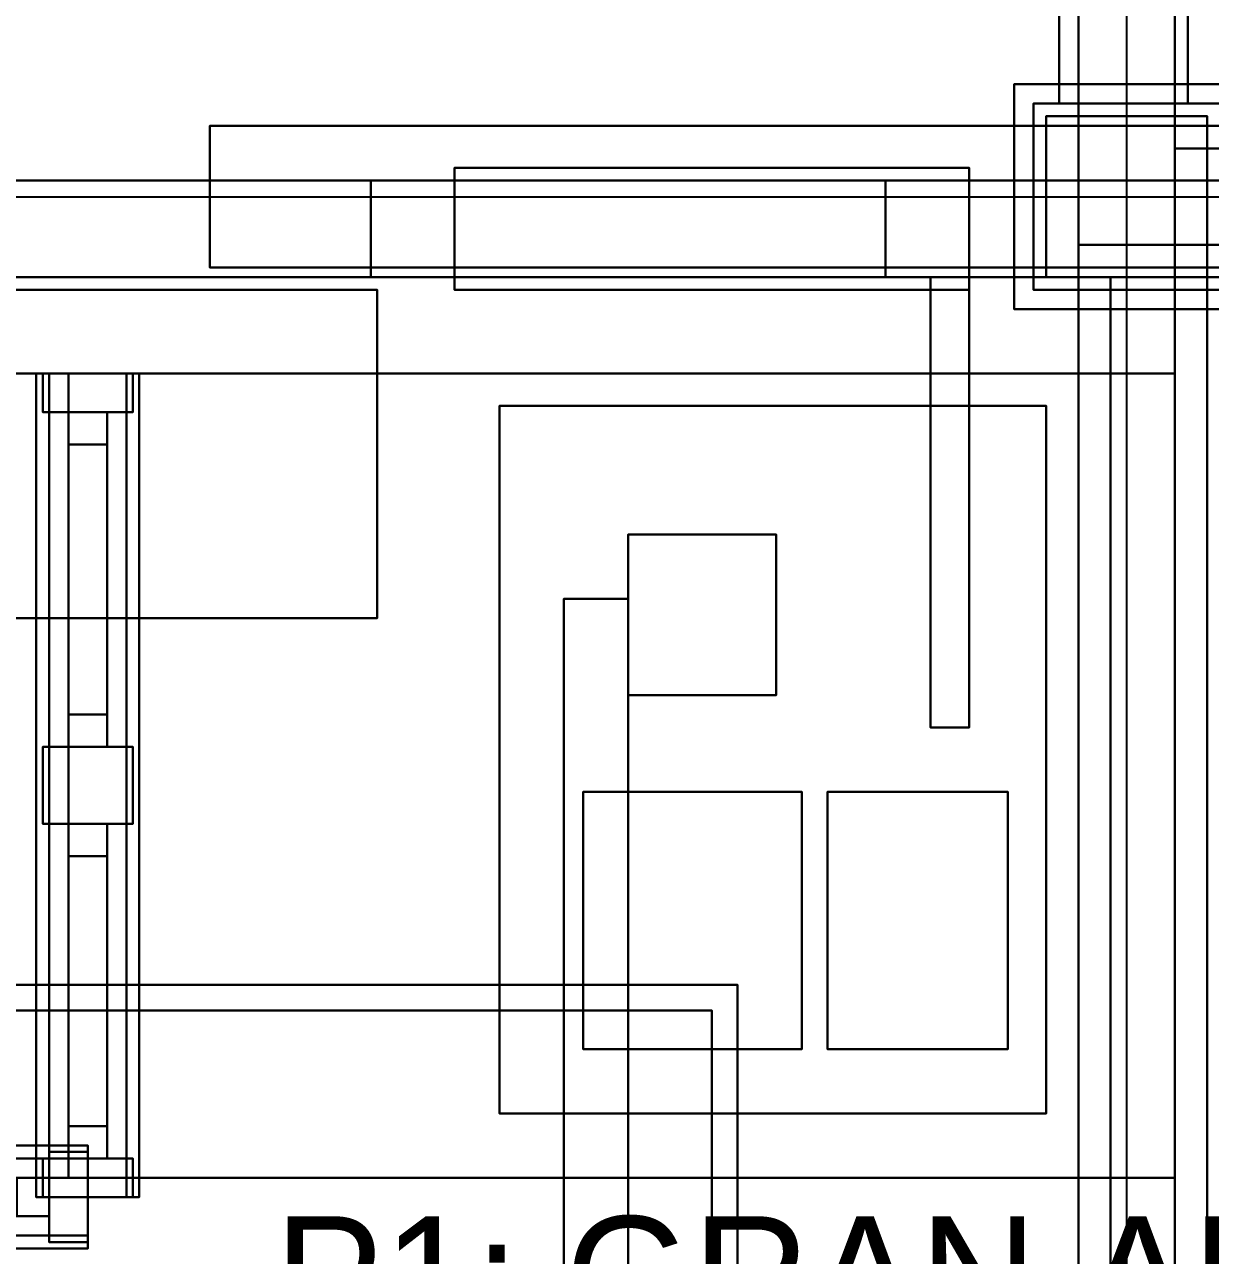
# Model space of a CAD drawing. Header units: metres. Extents: x -0.6 to 96.4, y -1.3 to 40.2.
# Drawn here: x 1.112 to 2.955, y 4.929 to 6.843 of the extents above; entities that cross this region are included whole.
import ezdxf

# ---------------------------------------------------------------- set-up
doc = ezdxf.new("R2010")
doc.units = ezdxf.units.M
for name, color, linetype in [('BUHARDILLA_TECNICA_3D', 34, 'CONTINUOUS'), ('COLUMNAS_3D', 1, 'CONTINUOUS'), ('CUBIERTA_CHALET_3D', 9, 'CONTINUOUS'), ('EJES_ESTRUCTURALES', 1, 'CONTINUOUS'), ('EQUIPO_HIDRONEUMATICO_3D', 5, 'CONTINUOUS'), ('LOSA_PISO_3D', 8, 'CONTINUOUS'), ('MUROS_INTERIORES_3D', 7, 'CONTINUOUS'), ('P2_BALCON_MADERA_3D', 30, 'CONTINUOUS'), ('P2_CARPINTERIA_RUSTICA_3D', 34, 'CONTINUOUS'), ('P2_COLUMNAS_3D', 1, 'CONTINUOUS'), ('P2_LOSA_PISO_3D', 8, 'CONTINUOUS'), ('P2_LOSA_TANQUE_3D', 8, 'CONTINUOUS'), ('P2_MUROS_MADERA_INT_3D', 6, 'CONTINUOUS'), ('P2_TIMBER_FRAME_3D', 34, 'CONTINUOUS'), ('ROTULOS_TEXTO', 2, 'CONTINUOUS'), ('SOTANO_COLUMNAS_3D', 1, 'CONTINUOUS'), ('SOTANO_LOSA_3D', 8, 'CONTINUOUS'), ('SOTANO_MOBILIARIO_3D', 30, 'CONTINUOUS'), ('SOTANO_MUROS_INT_3D', 4, 'CONTINUOUS'), ('SOTANO_PIEDRA_MADERA_3D', 34, 'CONTINUOUS')]:
    doc.layers.add(name, color=color, linetype=linetype)

msp = doc.modelspace()

# ---------------------------------------------------------------- linework, layer by layer
at = {"layer": 'BUHARDILLA_TECNICA_3D', "color": 34}
for points in [[(2.75, 3, 5.68), (2.9, 3, 5.68), (2.9, 7.4, 5.68), (2.75, 7.4, 5.68)], [(2.75, 3, 7.9125), (2.9, 3, 7.935), (2.9, 7.4, 7.935), (2.75, 7.4, 7.9125)], [(2.75, 3, 5.68), (2.75, 7.4, 5.68), (2.75, 7.4, 7.9125), (2.75, 3, 7.9125)], [(2.9, 3, 5.68), (2.9, 7.4, 5.68), (2.9, 7.4, 7.935), (2.9, 3, 7.935)]]:
    msp.add_3dface(points, dxfattribs=at)
at = {"layer": 'COLUMNAS_3D', "color": 1}
for points in [[(2.7, 6.45), (2.95, 6.45), (2.95, 6.7), (2.7, 6.7)], [(2.7, 6.45, 2.85), (2.95, 6.45, 2.85), (2.95, 6.7, 2.85), (2.7, 6.7, 2.85)], [(2.7, 6.7), (2.95, 6.7), (2.95, 6.7, 2.85), (2.7, 6.7, 2.85)], [(2.7, 6.45), (2.7, 6.7), (2.7, 6.7, 2.85), (2.7, 6.45, 2.85)], [(2.95, 6.45), (2.95, 6.7), (2.95, 6.7, 2.85), (2.95, 6.45, 2.85)], [(2.7, 6.45), (2.95, 6.45), (2.95, 6.45, 2.85), (2.7, 6.45, 2.85)]]:
    msp.add_3dface(points, dxfattribs=at)
at = {"layer": 'CUBIERTA_CHALET_3D', "color": 9}
for points in [[(0.4, 2, 7.56), (3.8562, 2, 8.0784), (3.8562, 7.45, 8.0784), (0.4, 7.45, 7.56)], [(0.4, 2, 7.72), (3.8562, 2, 8.2384), (3.8562, 7.45, 8.2384), (0.4, 7.45, 7.72)]]:
    msp.add_3dface(points, dxfattribs=at)
at = {"layer": 'EJES_ESTRUCTURALES', "color": 1}
for p, q in [((2.825, 1.8), (2.825, 25.51)), ((-0.6, 6.575), (10.4, 6.575))]:
    msp.add_line(p, q, dxfattribs=at)
at = {"layer": 'EQUIPO_HIDRONEUMATICO_3D', "color": 4}
for points in [[(2.05, 5.8, 5.78), (2.28, 5.8, 5.78), (2.28, 6.05, 5.78), (2.05, 6.05, 5.78)], [(2.05, 5.8, 6.23), (2.28, 5.8, 6.23), (2.28, 6.05, 6.23), (2.05, 6.05, 6.23)], [(2.05, 6.05, 5.78), (2.28, 6.05, 5.78), (2.28, 6.05, 6.23), (2.05, 6.05, 6.23)], [(2.05, 5.8, 5.78), (2.05, 6.05, 5.78), (2.05, 6.05, 6.23), (2.05, 5.8, 6.23)], [(2.28, 5.8, 5.78), (2.28, 6.05, 5.78), (2.28, 6.05, 6.23), (2.28, 5.8, 6.23)], [(2.05, 5.8, 5.78), (2.28, 5.8, 5.78), (2.28, 5.8, 6.23), (2.05, 5.8, 6.23)]]:
    msp.add_3dface(points, dxfattribs=at)
at = {"layer": 'EQUIPO_HIDRONEUMATICO_3D', "color": 8}
for points in [[(1.95, 4.65, 5.9), (2.05, 4.65, 5.9), (2.05, 5.95, 5.9), (1.95, 5.95, 5.9)], [(1.95, 4.65, 5.96), (2.05, 4.65, 5.96), (2.05, 5.95, 5.96), (1.95, 5.95, 5.96)], [(1.95, 5.95, 5.9), (2.05, 5.95, 5.9), (2.05, 5.95, 5.96), (1.95, 5.95, 5.96)], [(1.95, 4.65, 5.9), (1.95, 5.95, 5.9), (1.95, 5.95, 5.96), (1.95, 4.65, 5.96)], [(2.05, 4.65, 5.9), (2.05, 5.95, 5.9), (2.05, 5.95, 5.96), (2.05, 4.65, 5.96)]]:
    msp.add_3dface(points, dxfattribs=at)
at = {"layer": 'EQUIPO_HIDRONEUMATICO_3D', "color": 5}
for points in [[(1.98, 5.25, 5.78), (2.32, 5.25, 5.78), (2.32, 5.65, 5.78), (1.98, 5.65, 5.78)], [(1.98, 5.25, 6.1), (2.32, 5.25, 6.1), (2.32, 5.65, 6.1), (1.98, 5.65, 6.1)], [(1.98, 5.65, 5.78), (2.32, 5.65, 5.78), (2.32, 5.65, 6.1), (1.98, 5.65, 6.1)], [(1.98, 5.25, 5.78), (1.98, 5.65, 5.78), (1.98, 5.65, 6.1), (1.98, 5.25, 6.1)], [(2.32, 5.25, 5.78), (2.32, 5.65, 5.78), (2.32, 5.65, 6.1), (2.32, 5.25, 6.1)], [(1.98, 5.25, 5.78), (2.32, 5.25, 5.78), (2.32, 5.25, 6.1), (1.98, 5.25, 6.1)]]:
    msp.add_3dface(points, dxfattribs=at)
at = {"layer": 'EQUIPO_HIDRONEUMATICO_3D', "color": 1}
for points in [[(2.36, 5.25, 5.78), (2.64, 5.25, 5.78), (2.64, 5.65, 5.78), (2.36, 5.65, 5.78)], [(2.36, 5.25, 6.36), (2.64, 5.25, 6.36), (2.64, 5.65, 6.36), (2.36, 5.65, 6.36)], [(2.36, 5.65, 5.78), (2.64, 5.65, 5.78), (2.64, 5.65, 6.36), (2.36, 5.65, 6.36)], [(2.36, 5.25, 5.78), (2.36, 5.65, 5.78), (2.36, 5.65, 6.36), (2.36, 5.25, 6.36)], [(2.64, 5.25, 5.78), (2.64, 5.65, 5.78), (2.64, 5.65, 6.36), (2.64, 5.25, 6.36)], [(2.36, 5.25, 5.78), (2.64, 5.25, 5.78), (2.64, 5.25, 6.36), (2.36, 5.25, 6.36)]]:
    msp.add_3dface(points, dxfattribs=at)
at = {"layer": 'LOSA_PISO_3D', "color": 8}
for points in [[(0.15, 3, -0.15), (9.15, 3, -0.15), (9.15, 7.4, -0.15), (0.15, 7.4, -0.15)], [(0.15, 3), (9.15, 3), (9.15, 7.4), (0.15, 7.4)]]:
    msp.add_3dface(points, dxfattribs=at)
at = {"layer": 'MUROS_INTERIORES_3D', "color": 7}
for points in [[(2.75, 6.5), (2.9, 6.5), (2.9, 11.8), (2.75, 11.8)], [(2.75, 6.5, 2.85), (2.9, 6.5, 2.85), (2.9, 11.8, 2.85), (2.75, 11.8, 2.85)], [(2.75, 6.5), (2.75, 11.8), (2.75, 11.8, 2.85), (2.75, 6.5, 2.85)], [(2.9, 6.5), (2.9, 11.8), (2.9, 11.8, 2.85), (2.9, 6.5, 2.85)], [(2.9, 6.5), (4, 6.5), (4, 6.65), (2.9, 6.65)], [(2.9, 6.5, 2.85), (4, 6.5, 2.85), (4, 6.65, 2.85), (2.9, 6.65, 2.85)], [(2.9, 6.65), (4, 6.65), (4, 6.65, 2.85), (2.9, 6.65, 2.85)], [(2.9, 6.5), (2.9, 6.65), (2.9, 6.65, 2.85), (2.9, 6.5, 2.85)], [(2.75, 6.5), (2.9, 6.5), (2.9, 6.5, 2.85), (2.75, 6.5, 2.85)], [(2.9, 6.5), (4, 6.5), (4, 6.5, 2.85), (2.9, 6.5, 2.85)]]:
    msp.add_3dface(points, dxfattribs=at)
at = {"layer": 'P2_BALCON_MADERA_3D', "color": 30}
for points in [[(1.13, 5.02, 6.6), (1.29, 5.02, 6.6), (1.29, 6.3, 6.6), (1.13, 6.3, 6.6)], [(1.13, 5.02, 6.68), (1.29, 5.02, 6.68), (1.29, 6.3, 6.68), (1.13, 6.3, 6.68)], [(1.13, 6.3, 6.6), (1.29, 6.3, 6.6), (1.29, 6.3, 6.68), (1.13, 6.3, 6.68)], [(1.13, 5.02, 6.6), (1.13, 6.3, 6.6), (1.13, 6.3, 6.68), (1.13, 5.02, 6.68)], [(1.14, 6.24, 5.68), (1.28, 6.24, 5.68), (1.28, 6.3, 5.68), (1.14, 6.3, 5.68)], [(1.14, 6.24, 6.68), (1.28, 6.24, 6.68), (1.28, 6.3, 6.68), (1.14, 6.3, 6.68)], [(1.14, 6.3, 5.68), (1.28, 6.3, 5.68), (1.28, 6.3, 6.68), (1.14, 6.3, 6.68)], [(1.14, 6.24, 5.68), (1.14, 6.3, 5.68), (1.14, 6.3, 6.68), (1.14, 6.24, 6.68)], [(1.15, 5.02, 5.73), (1.27, 5.02, 5.73), (1.27, 6.3, 5.73), (1.15, 6.3, 5.73)], [(1.15, 5.02, 5.81), (1.27, 5.02, 5.81), (1.27, 6.3, 5.81), (1.15, 6.3, 5.81)], [(1.15, 6.3, 5.73), (1.27, 6.3, 5.73), (1.27, 6.3, 5.81), (1.15, 6.3, 5.81)], [(1.15, 5.02, 5.73), (1.15, 6.3, 5.73), (1.15, 6.3, 5.81), (1.15, 5.02, 5.81)], [(1.27, 5.02, 5.73), (1.27, 6.3, 5.73), (1.27, 6.3, 5.81), (1.27, 5.02, 5.81)], [(1.28, 6.24, 5.68), (1.28, 6.3, 5.68), (1.28, 6.3, 6.68), (1.28, 6.24, 6.68)], [(1.29, 5.02, 6.6), (1.29, 6.3, 6.6), (1.29, 6.3, 6.68), (1.29, 5.02, 6.68)], [(1.14, 6.24, 5.68), (1.28, 6.24, 5.68), (1.28, 6.24, 6.68), (1.14, 6.24, 6.68)], [(1.18, 6.19, 6.6), (1.24, 6.19, 6.6), (1.24, 6.24, 6.6), (1.18, 6.24, 6.6)], [(1.18, 5.77, 5.81), (1.24, 5.77, 5.81), (1.24, 6.24, 6.6), (1.18, 6.24, 6.6)], [(1.18, 5.72, 5.81), (1.18, 5.77, 5.81), (1.18, 6.24, 6.6), (1.18, 6.19, 6.6)], [(1.18, 6.19, 5.81), (1.24, 6.19, 5.81), (1.24, 6.24, 5.81), (1.18, 6.24, 5.81)], [(1.18, 6.24, 5.81), (1.24, 6.24, 5.81), (1.24, 5.77, 6.6), (1.18, 5.77, 6.6)], [(1.18, 6.19, 5.81), (1.18, 6.24, 5.81), (1.18, 5.77, 6.6), (1.18, 5.72, 6.6)], [(1.24, 5.72, 5.81), (1.24, 5.77, 5.81), (1.24, 6.24, 6.6), (1.24, 6.19, 6.6)], [(1.24, 6.19, 5.81), (1.24, 6.24, 5.81), (1.24, 5.77, 6.6), (1.24, 5.72, 6.6)], [(1.18, 5.72, 5.81), (1.24, 5.72, 5.81), (1.24, 6.19, 6.6), (1.18, 6.19, 6.6)], [(1.18, 6.19, 5.81), (1.24, 6.19, 5.81), (1.24, 5.72, 6.6), (1.18, 5.72, 6.6)], [(1.18, 5.72, 5.81), (1.24, 5.72, 5.81), (1.24, 5.77, 5.81), (1.18, 5.77, 5.81)], [(1.18, 5.72, 6.6), (1.24, 5.72, 6.6), (1.24, 5.77, 6.6), (1.18, 5.77, 6.6)], [(1.14, 5.6, 5.68), (1.28, 5.6, 5.68), (1.28, 5.72, 5.68), (1.14, 5.72, 5.68)], [(1.14, 5.6, 6.68), (1.28, 5.6, 6.68), (1.28, 5.72, 6.68), (1.14, 5.72, 6.68)], [(1.14, 5.72, 5.68), (1.28, 5.72, 5.68), (1.28, 5.72, 6.68), (1.14, 5.72, 6.68)], [(1.14, 5.6, 5.68), (1.14, 5.72, 5.68), (1.14, 5.72, 6.68), (1.14, 5.6, 6.68)], [(1.28, 5.6, 5.68), (1.28, 5.72, 5.68), (1.28, 5.72, 6.68), (1.28, 5.6, 6.68)], [(1.14, 5.6, 5.68), (1.28, 5.6, 5.68), (1.28, 5.6, 6.68), (1.14, 5.6, 6.68)], [(1.18, 5.55, 6.6), (1.24, 5.55, 6.6), (1.24, 5.6, 6.6), (1.18, 5.6, 6.6)], [(1.18, 5.13, 5.81), (1.24, 5.13, 5.81), (1.24, 5.6, 6.6), (1.18, 5.6, 6.6)], [(1.18, 5.08, 5.81), (1.18, 5.13, 5.81), (1.18, 5.6, 6.6), (1.18, 5.55, 6.6)], [(1.18, 5.55, 5.81), (1.24, 5.55, 5.81), (1.24, 5.6, 5.81), (1.18, 5.6, 5.81)], [(1.18, 5.6, 5.81), (1.24, 5.6, 5.81), (1.24, 5.13, 6.6), (1.18, 5.13, 6.6)], [(1.18, 5.55, 5.81), (1.18, 5.6, 5.81), (1.18, 5.13, 6.6), (1.18, 5.08, 6.6)], [(1.24, 5.08, 5.81), (1.24, 5.13, 5.81), (1.24, 5.6, 6.6), (1.24, 5.55, 6.6)], [(1.24, 5.55, 5.81), (1.24, 5.6, 5.81), (1.24, 5.13, 6.6), (1.24, 5.08, 6.6)], [(1.18, 5.08, 5.81), (1.24, 5.08, 5.81), (1.24, 5.55, 6.6), (1.18, 5.55, 6.6)], [(1.18, 5.55, 5.81), (1.24, 5.55, 5.81), (1.24, 5.08, 6.6), (1.18, 5.08, 6.6)], [(1.18, 5.08, 5.81), (1.24, 5.08, 5.81), (1.24, 5.13, 5.81), (1.18, 5.13, 5.81)], [(1.18, 5.08, 6.6), (1.24, 5.08, 6.6), (1.24, 5.13, 6.6), (1.18, 5.13, 6.6)], [(0.38, 4.94, 6.6), (1.21, 4.94, 6.6), (1.21, 5.1, 6.6), (0.38, 5.1, 6.6)], [(0.38, 4.94, 6.68), (1.21, 4.94, 6.68), (1.21, 5.1, 6.68), (0.38, 5.1, 6.68)], [(0.38, 5.1, 6.6), (1.21, 5.1, 6.6), (1.21, 5.1, 6.68), (0.38, 5.1, 6.68)], [(1.15, 4.95, 5.68), (1.21, 4.95, 5.68), (1.21, 5.09, 5.68), (1.15, 5.09, 5.68)], [(1.15, 4.95, 6.68), (1.21, 4.95, 6.68), (1.21, 5.09, 6.68), (1.15, 5.09, 6.68)], [(1.15, 5.09, 5.68), (1.21, 5.09, 5.68), (1.21, 5.09, 6.68), (1.15, 5.09, 6.68)], [(1.15, 4.95, 5.68), (1.15, 5.09, 5.68), (1.15, 5.09, 6.68), (1.15, 4.95, 6.68)], [(1.21, 4.94, 6.6), (1.21, 5.1, 6.6), (1.21, 5.1, 6.68), (1.21, 4.94, 6.68)], [(1.21, 4.95, 5.68), (1.21, 5.09, 5.68), (1.21, 5.09, 6.68), (1.21, 4.95, 6.68)], [(0.38, 4.96, 5.73), (1.21, 4.96, 5.73), (1.21, 5.08, 5.73), (0.38, 5.08, 5.73)], [(0.38, 4.96, 5.81), (1.21, 4.96, 5.81), (1.21, 5.08, 5.81), (0.38, 5.08, 5.81)], [(0.38, 5.08, 5.73), (1.21, 5.08, 5.73), (1.21, 5.08, 5.81), (0.38, 5.08, 5.81)], [(1.14, 5.02, 5.68), (1.28, 5.02, 5.68), (1.28, 5.08, 5.68), (1.14, 5.08, 5.68)], [(1.14, 5.02, 6.68), (1.28, 5.02, 6.68), (1.28, 5.08, 6.68), (1.14, 5.08, 6.68)], [(1.14, 5.08, 5.68), (1.28, 5.08, 5.68), (1.28, 5.08, 6.68), (1.14, 5.08, 6.68)], [(1.14, 5.02, 5.68), (1.14, 5.08, 5.68), (1.14, 5.08, 6.68), (1.14, 5.02, 6.68)], [(1.21, 4.96, 5.73), (1.21, 5.08, 5.73), (1.21, 5.08, 5.81), (1.21, 4.96, 5.81)], [(1.28, 5.02, 5.68), (1.28, 5.08, 5.68), (1.28, 5.08, 6.68), (1.28, 5.02, 6.68)], [(0.44, 5.05, 5.81), (0.49, 5.05, 5.81), (1.15, 5.05, 6.6), (1.1, 5.05, 6.6)], [(1.1, 5.05, 5.81), (1.15, 5.05, 5.81), (0.49, 5.05, 6.6), (0.44, 5.05, 6.6)], [(0.49, 4.99, 5.81), (0.49, 5.05, 5.81), (1.15, 5.05, 6.6), (1.15, 4.99, 6.6)], [(1.15, 4.99, 5.81), (1.15, 5.05, 5.81), (0.49, 5.05, 6.6), (0.49, 4.99, 6.6)], [(1.1, 4.99, 6.6), (1.15, 4.99, 6.6), (1.15, 5.05, 6.6), (1.1, 5.05, 6.6)], [(1.1, 4.99, 5.81), (1.15, 4.99, 5.81), (1.15, 5.05, 5.81), (1.1, 5.05, 5.81)], [(1.13, 5.02, 6.6), (1.29, 5.02, 6.6), (1.29, 5.02, 6.68), (1.13, 5.02, 6.68)], [(1.14, 5.02, 5.68), (1.28, 5.02, 5.68), (1.28, 5.02, 6.68), (1.14, 5.02, 6.68)], [(1.15, 5.02, 5.73), (1.27, 5.02, 5.73), (1.27, 5.02, 5.81), (1.15, 5.02, 5.81)], [(0.44, 4.99, 5.81), (0.49, 4.99, 5.81), (1.15, 4.99, 6.6), (1.1, 4.99, 6.6)], [(1.1, 4.99, 5.81), (1.15, 4.99, 5.81), (0.49, 4.99, 6.6), (0.44, 4.99, 6.6)], [(0.38, 4.96, 5.73), (1.21, 4.96, 5.73), (1.21, 4.96, 5.81), (0.38, 4.96, 5.81)], [(0.38, 4.94, 6.6), (1.21, 4.94, 6.6), (1.21, 4.94, 6.68), (0.38, 4.94, 6.68)], [(1.15, 4.95, 5.68), (1.21, 4.95, 5.68), (1.21, 4.95, 6.68), (1.15, 4.95, 6.68)]]:
    msp.add_3dface(points, dxfattribs=at)
at = {"layer": 'P2_CARPINTERIA_RUSTICA_3D', "color": 34}
for points in [[(1.78, 6.43, -0.5), (2.58, 6.43, -0.5), (2.58, 6.62, -0.5), (1.78, 6.62, -0.5)], [(1.78, 6.43, -0.44), (2.58, 6.43, -0.44), (2.58, 6.62, -0.44), (1.78, 6.62, -0.44)], [(1.78, 6.62, -0.5), (2.58, 6.62, -0.5), (2.58, 6.62, -0.44), (1.78, 6.62, -0.44)], [(1.78, 6.43, -0.5), (1.78, 6.62, -0.5), (1.78, 6.62, -0.44), (1.78, 6.43, -0.44)], [(2.58, 6.43, -0.5), (2.58, 6.62, -0.5), (2.58, 6.62, -0.44), (2.58, 6.43, -0.44)], [(2.52, 5.75, -2.55), (2.58, 5.75, -2.55), (2.58, 6.45, -2.55), (2.52, 6.45, -2.55)], [(2.52, 5.75, -0.5), (2.58, 5.75, -0.5), (2.58, 6.45, -0.5), (2.52, 6.45, -0.5)], [(2.52, 6.45, -2.55), (2.58, 6.45, -2.55), (2.58, 6.45, -0.5), (2.52, 6.45, -0.5)], [(2.52, 5.75, -2.55), (2.52, 6.45, -2.55), (2.52, 6.45, -0.5), (2.52, 5.75, -0.5)], [(2.58, 5.75, -2.55), (2.58, 6.45, -2.55), (2.58, 6.45, -0.5), (2.58, 5.75, -0.5)], [(1.78, 6.43, -0.5), (2.58, 6.43, -0.5), (2.58, 6.43, -0.44), (1.78, 6.43, -0.44)], [(2.52, 5.75, -2.55), (2.58, 5.75, -2.55), (2.58, 5.75, -0.5), (2.52, 5.75, -0.5)]]:
    msp.add_3dface(points, dxfattribs=at)
at = {"layer": 'P2_COLUMNAS_3D', "color": 1}
for points in [[(2.7, 6.45, 3), (2.95, 6.45, 3), (2.95, 6.7, 3), (2.7, 6.7, 3)], [(2.7, 6.45, 5.5), (2.95, 6.45, 5.5), (2.95, 6.7, 5.5), (2.7, 6.7, 5.5)], [(2.7, 6.7, 3), (2.95, 6.7, 3), (2.95, 6.7, 5.5), (2.7, 6.7, 5.5)], [(2.7, 6.45, 3), (2.7, 6.7, 3), (2.7, 6.7, 5.5), (2.7, 6.45, 5.5)], [(2.95, 6.45, 3), (2.95, 6.7, 3), (2.95, 6.7, 5.5), (2.95, 6.45, 5.5)], [(2.7, 6.45, 3), (2.95, 6.45, 3), (2.95, 6.45, 5.5), (2.7, 6.45, 5.5)]]:
    msp.add_3dface(points, dxfattribs=at)
at = {"layer": 'P2_LOSA_PISO_3D', "color": 8}
for points in [[(0.15, 3, 2.85), (9.15, 3, 2.85), (9.15, 7.4, 2.85), (0.15, 7.4, 2.85)], [(0.15, 3, 3), (9.15, 3, 3), (9.15, 7.4, 3), (0.15, 7.4, 3)]]:
    msp.add_3dface(points, dxfattribs=at)
at = {"layer": 'P2_LOSA_TANQUE_3D', "color": 8}
for points in [[(0.3, 6.3, 5.5), (2.9, 6.3, 5.5), (2.9, 7.4, 5.5), (0.3, 7.4, 5.5)], [(0.3, 6.3, 5.68), (2.9, 6.3, 5.68), (2.9, 7.4, 5.68), (0.3, 7.4, 5.68)], [(2.9, 6.3, 5.5), (2.9, 7.4, 5.5), (2.9, 7.4, 5.68), (2.9, 6.3, 5.68)], [(0.3, 6.3, 5.5), (2.9, 6.3, 5.5), (2.9, 6.3, 5.68), (0.3, 6.3, 5.68)], [(1.18, 5.05, 5.5), (2.9, 5.05, 5.5), (2.9, 6.3, 5.5), (1.18, 6.3, 5.5)], [(1.18, 5.05, 5.68), (2.9, 5.05, 5.68), (2.9, 6.3, 5.68), (1.18, 6.3, 5.68)], [(1.18, 6.3, 5.5), (2.9, 6.3, 5.5), (2.9, 6.3, 5.68), (1.18, 6.3, 5.68)], [(1.18, 5.05, 5.5), (1.18, 6.3, 5.5), (1.18, 6.3, 5.68), (1.18, 5.05, 5.68)], [(2.9, 5.05, 5.5), (2.9, 6.3, 5.5), (2.9, 6.3, 5.68), (2.9, 5.05, 5.68)], [(1.85, 5.15, 5.68), (2.7, 5.15, 5.68), (2.7, 6.25, 5.68), (1.85, 6.25, 5.68)], [(1.85, 5.15, 5.78), (2.7, 5.15, 5.78), (2.7, 6.25, 5.78), (1.85, 6.25, 5.78)], [(1.85, 6.25, 5.68), (2.7, 6.25, 5.68), (2.7, 6.25, 5.78), (1.85, 6.25, 5.78)], [(1.85, 5.15, 5.68), (1.85, 6.25, 5.68), (1.85, 6.25, 5.78), (1.85, 5.15, 5.78)], [(2.7, 5.15, 5.68), (2.7, 6.25, 5.68), (2.7, 6.25, 5.78), (2.7, 5.15, 5.78)], [(1.85, 5.15, 5.68), (2.7, 5.15, 5.68), (2.7, 5.15, 5.78), (1.85, 5.15, 5.78)], [(0.3, 3, 5.5), (2.9, 3, 5.5), (2.9, 5.05, 5.5), (0.3, 5.05, 5.5)], [(0.3, 3, 5.68), (2.9, 3, 5.68), (2.9, 5.05, 5.68), (0.3, 5.05, 5.68)], [(0.3, 5.05, 5.5), (2.9, 5.05, 5.5), (2.9, 5.05, 5.68), (0.3, 5.05, 5.68)], [(1.18, 5.05, 5.5), (2.9, 5.05, 5.5), (2.9, 5.05, 5.68), (1.18, 5.05, 5.68)], [(2.9, 3, 5.5), (2.9, 5.05, 5.5), (2.9, 5.05, 5.68), (2.9, 3, 5.68)]]:
    msp.add_3dface(points, dxfattribs=at)
at = {"layer": 'P2_MUROS_MADERA_INT_3D', "color": 6}
for points in [[(2.9, 6.5, 3), (3.4, 6.5, 3), (3.4, 6.65, 3), (2.9, 6.65, 3)], [(2.9, 6.5, 5.85), (3.4, 6.5, 5.85), (3.4, 6.65, 5.85), (2.9, 6.65, 5.85)], [(2.9, 6.65, 3), (3.4, 6.65, 3), (3.4, 6.65, 5.85), (2.9, 6.65, 5.85)], [(2.9, 6.5, 3), (2.9, 6.65, 3), (2.9, 6.65, 5.85), (2.9, 6.5, 5.85)], [(0.4, 6.45, 3), (1.65, 6.45, 3), (1.65, 6.6, 3), (0.4, 6.6, 3)], [(0.4, 6.45, 5.5), (1.65, 6.45, 5.5), (1.65, 6.6, 5.5), (0.4, 6.6, 5.5)], [(0.4, 6.6, 3), (1.65, 6.6, 3), (1.65, 6.6, 5.5), (0.4, 6.6, 5.5)], [(1.65, 6.45, 3), (1.65, 6.6, 3), (1.65, 6.6, 5.5), (1.65, 6.45, 5.5)], [(1.65, 6.45, 5.1), (2.45, 6.45, 5.1), (2.45, 6.6, 5.1), (1.65, 6.6, 5.1)], [(1.65, 6.45, 5.5), (2.45, 6.45, 5.5), (2.45, 6.6, 5.5), (1.65, 6.6, 5.5)], [(1.65, 6.6, 5.1), (2.45, 6.6, 5.1), (2.45, 6.6, 5.5), (1.65, 6.6, 5.5)], [(1.65, 6.45, 5.1), (1.65, 6.6, 5.1), (1.65, 6.6, 5.5), (1.65, 6.45, 5.5)], [(2.45, 6.45, 5.1), (2.45, 6.6, 5.1), (2.45, 6.6, 5.5), (2.45, 6.45, 5.5)], [(2.45, 6.45, 3), (2.7, 6.45, 3), (2.7, 6.6, 3), (2.45, 6.6, 3)], [(2.45, 6.45, 5.5), (2.7, 6.45, 5.5), (2.7, 6.6, 5.5), (2.45, 6.6, 5.5)], [(2.45, 6.6, 3), (2.7, 6.6, 3), (2.7, 6.6, 5.5), (2.45, 6.6, 5.5)], [(2.45, 6.45, 3), (2.45, 6.6, 3), (2.45, 6.6, 5.5), (2.45, 6.45, 5.5)], [(2.7, 6.45, 3), (2.7, 6.6, 3), (2.7, 6.6, 5.5), (2.7, 6.45, 5.5)], [(2.9, 6.5, 3), (3.4, 6.5, 3), (3.4, 6.5, 5.85), (2.9, 6.5, 5.85)], [(0.4, 6.45, 3), (1.65, 6.45, 3), (1.65, 6.45, 5.5), (0.4, 6.45, 5.5)], [(1.65, 6.45, 5.1), (2.45, 6.45, 5.1), (2.45, 6.45, 5.5), (1.65, 6.45, 5.5)], [(2.45, 6.45, 3), (2.7, 6.45, 3), (2.7, 6.45, 5.5), (2.45, 6.45, 5.5)], [(2.75, 3.25, 3), (2.9, 3.25, 3), (2.9, 6.45, 3), (2.75, 6.45, 3)], [(2.75, 3.25, 5.5), (2.9, 3.25, 5.5), (2.9, 6.45, 5.5), (2.75, 6.45, 5.5)], [(2.75, 6.45, 3), (2.9, 6.45, 3), (2.9, 6.45, 5.5), (2.75, 6.45, 5.5)], [(2.75, 3.25, 3), (2.75, 6.45, 3), (2.75, 6.45, 5.5), (2.75, 3.25, 5.5)], [(2.9, 3.25, 3), (2.9, 6.45, 3), (2.9, 6.45, 5.5), (2.9, 3.25, 5.5)]]:
    msp.add_3dface(points, dxfattribs=at)
at = {"layer": 'P2_TIMBER_FRAME_3D', "color": 34}
for points in [[(2.72, 6.72, 5.25), (2.92, 6.72, 5.25), (2.92, 7.4, 5.25), (2.72, 7.4, 5.25)], [(2.72, 6.72, 5.5), (2.92, 6.72, 5.5), (2.92, 7.4, 5.5), (2.72, 7.4, 5.5)], [(2.72, 6.72, 5.25), (2.72, 7.4, 5.25), (2.72, 7.4, 5.5), (2.72, 6.72, 5.5)], [(2.92, 6.72, 5.25), (2.92, 7.4, 5.25), (2.92, 7.4, 5.5), (2.92, 6.72, 5.5)], [(2.68, 6.43, 3), (2.97, 6.43, 3), (2.97, 6.72, 3), (2.68, 6.72, 3)], [(2.68, 6.43, 5.5), (2.97, 6.43, 5.5), (2.97, 6.72, 5.5), (2.68, 6.72, 5.5)], [(2.68, 6.72, 3), (2.97, 6.72, 3), (2.97, 6.72, 5.5), (2.68, 6.72, 5.5)], [(2.68, 6.43, 3), (2.68, 6.72, 3), (2.68, 6.72, 5.5), (2.68, 6.43, 5.5)], [(2.72, 6.72, 5.25), (2.92, 6.72, 5.25), (2.92, 6.72, 5.5), (2.72, 6.72, 5.5)], [(2.68, 6.43, 3), (2.97, 6.43, 3), (2.97, 6.43, 5.5), (2.68, 6.43, 5.5)]]:
    msp.add_3dface(points, dxfattribs=at)
at = {"layer": 'SOTANO_COLUMNAS_3D', "color": 1}
for points in [[(2.65, 6.4, -2.55), (3, 6.4, -2.55), (3, 6.75, -2.55), (2.65, 6.75, -2.55)], [(2.65, 6.4, -0.15), (3, 6.4, -0.15), (3, 6.75, -0.15), (2.65, 6.75, -0.15)], [(2.65, 6.75, -2.55), (3, 6.75, -2.55), (3, 6.75, -0.15), (2.65, 6.75, -0.15)], [(2.65, 6.4, -2.55), (2.65, 6.75, -2.55), (2.65, 6.75, -0.15), (2.65, 6.4, -0.15)], [(2.65, 6.4, -2.55), (3, 6.4, -2.55), (3, 6.4, -0.15), (2.65, 6.4, -0.15)]]:
    msp.add_3dface(points, dxfattribs=at)
at = {"layer": 'SOTANO_LOSA_3D', "color": 8}
for points in [[(0.15, 3, -2.7), (9.15, 3, -2.7), (9.15, 11.3, -2.7), (0.15, 11.3, -2.7)], [(0.15, 3, -2.55), (9.15, 3, -2.55), (9.15, 11.3, -2.55), (0.15, 11.3, -2.55)]]:
    msp.add_3dface(points, dxfattribs=at)
at = {"layer": 'SOTANO_MOBILIARIO_3D', "color": 34}
for points in [[(0.52, 5.92, -2.55), (1.66, 5.92, -2.55), (1.66, 6.43, -2.55), (0.52, 6.43, -2.55)], [(0.52, 5.92, -0.4), (1.66, 5.92, -0.4), (1.66, 6.43, -0.4), (0.52, 6.43, -0.4)], [(0.52, 6.43, -2.55), (1.66, 6.43, -2.55), (1.66, 6.43, -0.4), (0.52, 6.43, -0.4)], [(1.66, 5.92, -2.55), (1.66, 6.43, -2.55), (1.66, 6.43, -0.4), (1.66, 5.92, -0.4)], [(0.52, 5.92, -2.55), (1.66, 5.92, -2.55), (1.66, 5.92, -0.4), (0.52, 5.92, -0.4)]]:
    msp.add_3dface(points, dxfattribs=at)
at = {"layer": 'SOTANO_MOBILIARIO_3D', "color": 30}
for points in [[(0.4, 3.95, -2.55), (2.22, 3.95, -2.55), (2.22, 5.35, -2.55), (0.4, 5.35, -2.55)], [(0.4, 3.95, -2.21), (2.22, 3.95, -2.21), (2.22, 5.35, -2.21), (0.4, 5.35, -2.21)], [(0.4, 5.35, -2.55), (2.22, 5.35, -2.55), (2.22, 5.35, -2.21), (0.4, 5.35, -2.21)], [(2.22, 3.95, -2.55), (2.22, 5.35, -2.55), (2.22, 5.35, -2.21), (2.22, 3.95, -2.21)]]:
    msp.add_3dface(points, dxfattribs=at)
at = {"layer": 'SOTANO_MOBILIARIO_3D', "color": 7}
for points in [[(0.42, 3.99, -2.21), (2.18, 3.99, -2.21), (2.18, 5.31, -2.21), (0.42, 5.31, -2.21)], [(0.42, 3.99, -1.99), (2.18, 3.99, -1.99), (2.18, 5.31, -1.99), (0.42, 5.31, -1.99)], [(0.42, 5.31, -2.21), (2.18, 5.31, -2.21), (2.18, 5.31, -1.99), (0.42, 5.31, -1.99)], [(2.18, 3.99, -2.21), (2.18, 5.31, -2.21), (2.18, 5.31, -1.99), (2.18, 3.99, -1.99)]]:
    msp.add_3dface(points, dxfattribs=at)
at = {"layer": 'SOTANO_MUROS_INT_3D', "color": 4}
for points in [[(0.3, 6.45, -2.55), (1.78, 6.45, -2.55), (1.78, 6.6, -2.55), (0.3, 6.6, -2.55)], [(0.3, 6.45, -0.15), (1.78, 6.45, -0.15), (1.78, 6.6, -0.15), (0.3, 6.6, -0.15)], [(0.3, 6.6, -2.55), (1.78, 6.6, -2.55), (1.78, 6.6, -0.15), (0.3, 6.6, -0.15)], [(1.78, 6.45, -2.55), (1.78, 6.6, -2.55), (1.78, 6.6, -0.15), (1.78, 6.45, -0.15)], [(1.78, 6.45, -0.5), (2.58, 6.45, -0.5), (2.58, 6.6, -0.5), (1.78, 6.6, -0.5)], [(1.78, 6.45, -0.15), (2.58, 6.45, -0.15), (2.58, 6.6, -0.15), (1.78, 6.6, -0.15)], [(1.78, 6.6, -0.5), (2.58, 6.6, -0.5), (2.58, 6.6, -0.15), (1.78, 6.6, -0.15)], [(1.78, 6.45, -0.5), (1.78, 6.6, -0.5), (1.78, 6.6, -0.15), (1.78, 6.45, -0.15)], [(2.58, 6.45, -0.5), (2.58, 6.6, -0.5), (2.58, 6.6, -0.15), (2.58, 6.45, -0.15)], [(2.58, 6.45, -2.55), (3.62, 6.45, -2.55), (3.62, 6.6, -2.55), (2.58, 6.6, -2.55)], [(2.58, 6.45, -0.15), (3.62, 6.45, -0.15), (3.62, 6.6, -0.15), (2.58, 6.6, -0.15)], [(2.58, 6.6, -2.55), (3.62, 6.6, -2.55), (3.62, 6.6, -0.15), (2.58, 6.6, -0.15)], [(2.58, 6.45, -2.55), (2.58, 6.6, -2.55), (2.58, 6.6, -0.15), (2.58, 6.45, -0.15)], [(0.3, 6.45, -2.55), (1.78, 6.45, -2.55), (1.78, 6.45, -0.15), (0.3, 6.45, -0.15)], [(1.78, 6.45, -0.5), (2.58, 6.45, -0.5), (2.58, 6.45, -0.15), (1.78, 6.45, -0.15)], [(2.58, 6.45, -2.55), (3.62, 6.45, -2.55), (3.62, 6.45, -0.15), (2.58, 6.45, -0.15)], [(2.8, 3.15, -2.55), (2.95, 3.15, -2.55), (2.95, 6.45, -2.55), (2.8, 6.45, -2.55)], [(2.8, 3.15, -0.15), (2.95, 3.15, -0.15), (2.95, 6.45, -0.15), (2.8, 6.45, -0.15)], [(2.8, 6.45, -2.55), (2.95, 6.45, -2.55), (2.95, 6.45, -0.15), (2.8, 6.45, -0.15)], [(2.8, 3.15, -2.55), (2.8, 6.45, -2.55), (2.8, 6.45, -0.15), (2.8, 3.15, -0.15)], [(2.95, 3.15, -2.55), (2.95, 6.45, -2.55), (2.95, 6.45, -0.15), (2.95, 3.15, -0.15)]]:
    msp.add_3dface(points, dxfattribs=at)
at = {"layer": 'SOTANO_PIEDRA_MADERA_3D', "color": 34}
for points in [[(1.4, 6.465, -0.27), (8.95, 6.465, -0.27), (8.95, 6.685, -0.27), (1.4, 6.685, -0.27)], [(1.4, 6.465, -0.15), (8.95, 6.465, -0.15), (8.95, 6.685, -0.15), (1.4, 6.685, -0.15)], [(1.4, 6.685, -0.27), (8.95, 6.685, -0.27), (8.95, 6.685, -0.15), (1.4, 6.685, -0.15)], [(1.4, 6.465, -0.27), (1.4, 6.685, -0.27), (1.4, 6.685, -0.15), (1.4, 6.465, -0.15)], [(1.4, 6.465, -0.27), (8.95, 6.465, -0.27), (8.95, 6.465, -0.15), (1.4, 6.465, -0.15)]]:
    msp.add_3dface(points, dxfattribs=at)

# ---------------------------------------------------------------- texts
at = {"layer": 'ROTULOS_TEXTO', "color": 2}
msp.add_text('P1: GRAN ALMACEN UNIFICADO DE FRUTERIA (8,70 x 3,35m = 33,1 m2)', height=0.19, dxfattribs=at).set_placement((1.5, 4.8, 0.05))

doc.saveas('drawing.dxf')
